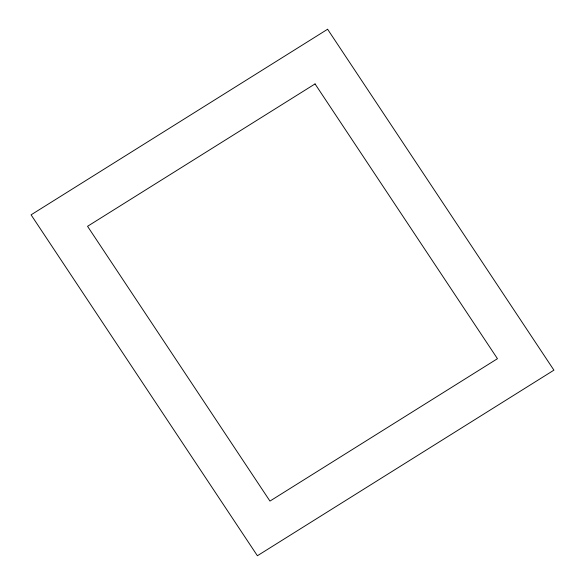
<?xml version="1.0" encoding="UTF-8"?>
<svg xmlns="http://www.w3.org/2000/svg" width="585" height="585" viewBox="0 0 585 585"><rect width="100%" height="100%" fill="white"/><g stroke="black" fill="none" stroke-linecap="round" stroke-linejoin="round"><path stroke-width="0.88" d="M327.607 29.25L31.078 214.841L257.393 555.75L553.922 370.159L327.607 29.25M315.044 83.918L87.545 226.307L269.956 501.082L497.455 358.693L315.044 83.918"/></g></svg>
